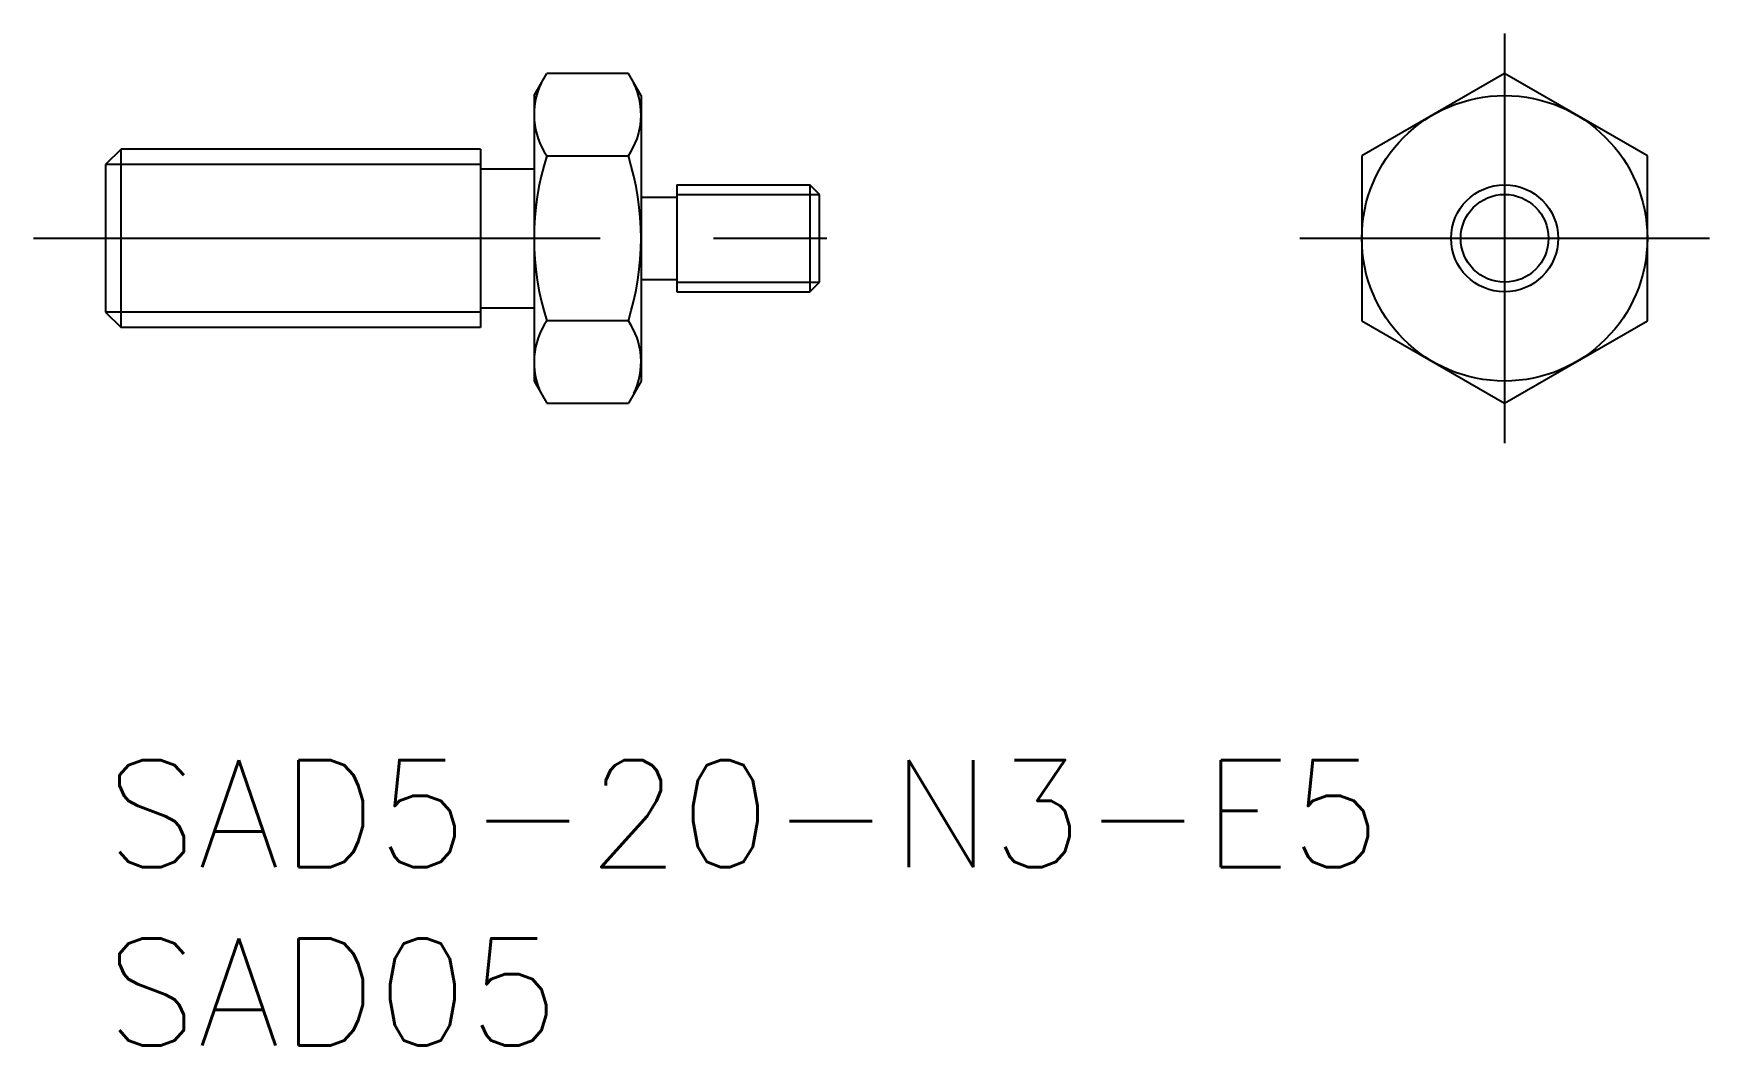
# Model space of a CAD drawing. Extents: x -2 to 44.9, y -8 to 20.4.
import ezdxf

# ---------------------------------------------------------------- set-up
doc = ezdxf.new("R2010")
doc.units = 0
doc.header["$LTSCALE"] = 0.5
doc.linetypes.add('CENTER', pattern=[50.8, 31.75, -6.35, 6.35, -6.35])
for name, color, linetype in [('MSM_CENTER', 1, 'CENTER'), ('MSM_CONTINUOUS', 7, 'CONTINUOUS'), ('MSM_NARROW', 5, 'CONTINUOUS'), ('MSM_PART_NUMBER', 7, 'CONTINUOUS')]:
    doc.layers.add(name, color=color, linetype=linetype)
doc.styles.get("Standard").update_dxf_attribs({"font": 'txt.shx', "height": 3, "bigfont": 'bigfont.shx'})

# ---------------------------------------------------------------- blocks, each defined once
blk = doc.blocks.new('*U10')
at = {"layer": 'MSM_PART_NUMBER'}
blk.add_text('SAD5-20-N3-E5', height=3, dxfattribs=at).set_placement((0, -3))
blk = doc.blocks.new('*U11')
at = {"layer": 'MSM_PART_NUMBER'}
blk.add_text('SAD05', height=3, dxfattribs=at).set_placement((0, -8))

msp = doc.modelspace()

# ---------------------------------------------------------------- linework, layer by layer
at = {"layer": 'MSM_CENTER'}
for p, q in [((39.191, 20.359), (39.191, 8.879)), ((-2.021, 14.619), (21.621, 14.619)), ((33.451, 14.619), (44.931, 14.619))]:
    msp.add_line(p, q, dxfattribs=at)
at = {"layer": 'MSM_CONTINUOUS'}
for p, q in [((12, 18.619), (12.357, 19.238)), ((14.643, 19.238), (12.357, 19.238)), ((15, 18.619), (14.643, 19.238)), ((39.191, 19.238), (35.191, 16.928)), ((43.191, 16.928), (39.191, 19.238)), ((12, 18.619), (12, 10.619)), ((15, 18.619), (15, 10.619)), ((0.433, 17.119), (0, 16.686)), ((10.5, 17.119), (0.433, 17.119)), ((0.433, 12.119), (0.433, 17.119)), ((10.5, 17.119), (10.5, 12.119)), ((12.357, 16.928), (14.643, 16.928)), ((35.191, 16.928), (35.191, 12.309)), ((43.191, 12.309), (43.191, 16.928)), ((0, 16.686), (0, 12.552)), ((10.5, 16.569), (12, 16.569)), ((16, 16.119), (19.73, 16.119)), ((16, 16.119), (16, 13.119)), ((20, 15.848), (19.73, 16.119)), ((19.73, 16.119), (19.73, 13.119)), ((15, 15.769), (16, 15.769)), ((20, 13.389), (20, 15.848)), ((15, 13.469), (16, 13.469)), ((19.73, 13.119), (20, 13.389)), ((16, 13.119), (19.73, 13.119)), ((0, 12.552), (0.433, 12.119)), ((10.5, 12.669), (12, 12.669)), ((14.643, 12.309), (12.357, 12.309)), ((35.191, 12.309), (39.191, 10)), ((39.191, 10), (43.191, 12.309)), ((10.5, 12.119), (0.433, 12.119)), ((12, 10.619), (12.357, 10)), ((15, 10.619), (14.643, 10)), ((12.357, 10), (14.643, 10))]:
    msp.add_line(p, q, dxfattribs=at)
for radius in [4, 1.5]:
    msp.add_circle((39.191, 14.619), radius, dxfattribs=at)
for centre, radius, start, end in [((14.045, 18.083), 2.045, 154.3842, 214.3842), ((12.955, 18.083), 2.045, 325.6158, 25.6158), ((19.643, 14.619), 7.643, 162.412, 197.588), ((7.357, 14.619), 7.643, 342.412, 17.588), ((14.045, 11.155), 2.045, 145.6158, 205.6158), ((12.955, 11.155), 2.045, 334.3842, 34.3842)]:
    msp.add_arc(centre, radius, start, end, dxfattribs=at)
at = {"layer": 'MSM_NARROW'}
for p, q in [((10.5, 16.686), (0, 16.686)), ((16, 15.848), (20, 15.848)), ((16, 13.389), (20, 13.389)), ((10.5, 12.552), (0, 12.552))]:
    msp.add_line(p, q, dxfattribs=at)
msp.add_circle((39.191, 14.619), 1.23, dxfattribs=at)

# ---------------------------------------------------------------- block references
at = {"layer": 'MSM_CONTINUOUS'}
for name in ['*U10', '*U11']:
    msp.add_blockref(name, (0, 0), dxfattribs=at)

doc.saveas('drawing.dxf')
